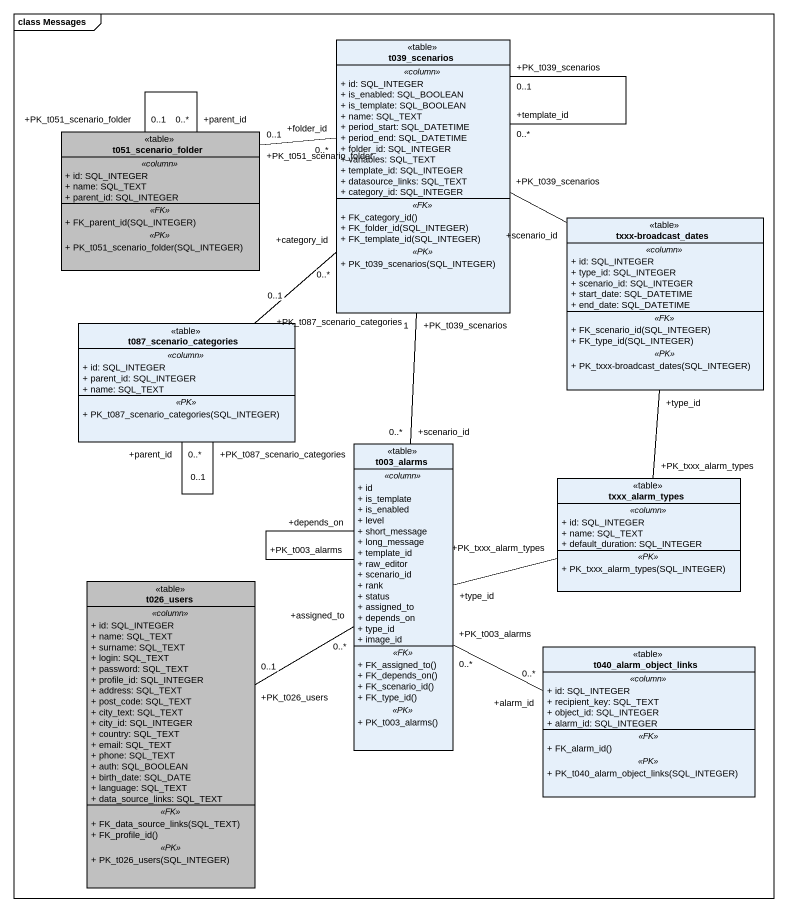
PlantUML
@startuml
mainframe class Messages
hide circle
hide empty members
skinparam classAttributeIconSize 0
class t039_scenarios <<table>> {
  .. <<column>> ..
  + id: SQL_INTEGER
  + is_enabled: SQL_BOOLEAN
  + is_template: SQL_BOOLEAN
  + name: SQL_TEXT
  + period_start: SQL_DATETIME
  + period_end: SQL_DATETIME
  + folder_id: SQL_INTEGER
  + variables: SQL_TEXT
  + template_id: SQL_INTEGER
  + datasource_links: SQL_TEXT
  + category_id: SQL_INTEGER
  .. <<FK>> ..
  + FK_category_id()
  + FK_folder_id(SQL_INTEGER)
  + FK_template_id(SQL_INTEGER)
  .. <<PK>> ..
  + PK_t039_scenarios(SQL_INTEGER)
}
class t051_scenario_folder <<table>> #C0C0C0 {
  .. <<column>> ..
  + id: SQL_INTEGER
  + name: SQL_TEXT
  + parent_id: SQL_INTEGER
  .. <<FK>> ..
  + FK_parent_id(SQL_INTEGER)
  .. <<PK>> ..
  + PK_t051_scenario_folder(SQL_INTEGER)
}
class "txxx-broadcast_dates" as txxx_broadcast_dates <<table>> {
  .. <<column>> ..
  + id: SQL_INTEGER
  + type_id: SQL_INTEGER
  + scenario_id: SQL_INTEGER
  + start_date: SQL_DATETIME
  + end_date: SQL_DATETIME
  .. <<FK>> ..
  + FK_scenario_id(SQL_INTEGER)
  + FK_type_id(SQL_INTEGER)
  .. <<PK>> ..
  + PK_txxx-broadcast_dates(SQL_INTEGER)
}
class t087_scenario_categories <<table>> {
  .. <<column>> ..
  + id: SQL_INTEGER
  + parent_id: SQL_INTEGER
  + name: SQL_TEXT
  .. <<PK>> ..
  + PK_t087_scenario_categories(SQL_INTEGER)
}
class t003_alarms <<table>> {
  .. <<column>> ..
  + id
  + is_template
  + is_enabled
  + level
  + short_message
  + long_message
  + template_id
  + raw_editor
  + scenario_id
  + rank
  + status
  + assigned_to
  + depends_on
  + type_id
  + image_id
  .. <<FK>> ..
  + FK_assigned_to()
  + FK_depends_on()
  + FK_scenario_id()
  + FK_type_id()
  .. <<PK>> ..
  + PK_t003_alarms()
}
class txxx_alarm_types <<table>> {
  .. <<column>> ..
  + id: SQL_INTEGER
  + name: SQL_TEXT
  + default_duration: SQL_INTEGER
  .. <<PK>> ..
  + PK_txxx_alarm_types(SQL_INTEGER)
}
class t026_users <<table>> #C0C0C0 {
  .. <<column>> ..
  + id: SQL_INTEGER
  + name: SQL_TEXT
  + surname: SQL_TEXT
  + login: SQL_TEXT
  + password: SQL_TEXT
  + profile_id: SQL_INTEGER
  + address: SQL_TEXT
  + post_code: SQL_TEXT
  + city_text: SQL_TEXT
  + city_id: SQL_INTEGER
  + country: SQL_TEXT
  + email: SQL_TEXT
  + phone: SQL_TEXT
  + auth: SQL_BOOLEAN
  + birth_date: SQL_DATE
  + language: SQL_TEXT
  + data_source_links: SQL_TEXT
  .. <<FK>> ..
  + FK_data_source_links(SQL_TEXT)
  + FK_profile_id()
  .. <<PK>> ..
  + PK_t026_users(SQL_INTEGER)
}
class t040_alarm_object_links <<table>> {
  .. <<column>> ..
  + id: SQL_INTEGER
  + recipient_key: SQL_TEXT
  + object_id: SQL_INTEGER
  + alarm_id: SQL_INTEGER
  .. <<FK>> ..
  + FK_alarm_id()
  .. <<PK>> ..
  + PK_t040_alarm_object_links(SQL_INTEGER)
}
t039_scenarios "+template_id\n0..*" -- "+PK_t039_scenarios\n0..1" t039_scenarios
t039_scenarios "+folder_id\n0..*" -left- "+PK_t051_scenario_folder\n0..1" t051_scenario_folder
t039_scenarios "+category_id\n0..*" -- "+PK_t087_scenario_categories\n0..1" t087_scenario_categories
t051_scenario_folder "+parent_id\n0..*" -- "+PK_t051_scenario_folder\n0..1" t051_scenario_folder
txxx_broadcast_dates "+scenario_id" -left- "+PK_t039_scenarios" t039_scenarios
txxx_broadcast_dates "+type_id" -- "+PK_txxx_alarm_types" txxx_alarm_types
t087_scenario_categories "+parent_id\n0..*" -- "+PK_t087_scenario_categories\n0..1" t087_scenario_categories
t003_alarms "+scenario_id\n0..*" -up- "+PK_t039_scenarios\n1" t039_scenarios
t003_alarms "+depends_on" -- "+PK_t003_alarms" t003_alarms
t003_alarms "+type_id" -right- "+PK_txxx_alarm_types" txxx_alarm_types
t003_alarms "+assigned_to\n0..*" -left- "+PK_t026_users\n0..1" t026_users
t040_alarm_object_links "+alarm_id\n0..*" -left- "+PK_t003_alarms\n0..*" t003_alarms
@enduml
